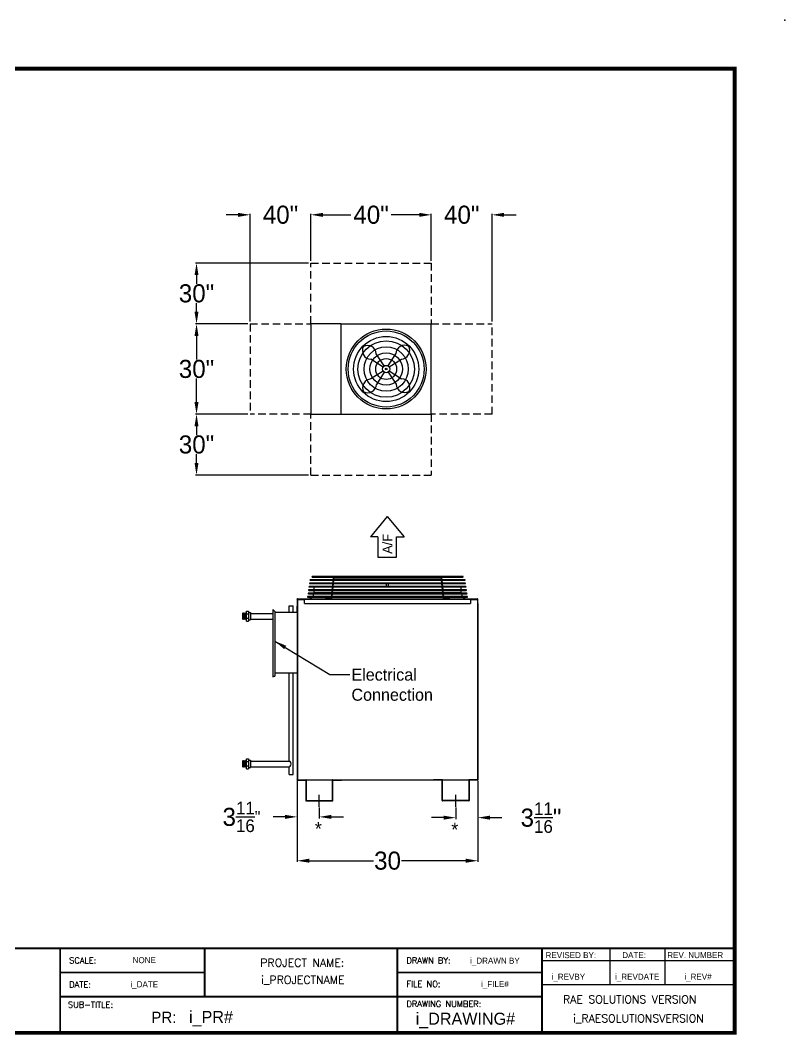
# Model space of a CAD drawing. Extents: x -12 to 264, y -8 to 168.
# Drawn here: x 137.4 to 264.3, y -0.3 to 168 of the extents above; entities that cross this region are included whole.
import ezdxf
from ezdxf.enums import TextEntityAlignment as Align

# ---------------------------------------------------------------- set-up
doc = ezdxf.new("R2010")
doc.units = 0
doc.header["$MEASUREMENT"] = 0
doc.linetypes.add('HIDDEN', pattern=[0.375, 0.25, -0.125])
doc.layers.get('0').update_dxf_attribs({"linetype": 'CONTINUOUS'})
doc.layers.get('Defpoints').update_dxf_attribs({"linetype": 'CONTINUOUS'})
doc.styles.add('SIMPLEX', font='SIMPLEX')
doc.dimstyles.get("Standard").update_dxf_attribs({"dimtxt": 3, "dimasz": 2, "dimexe": 0.18, "dimexo": 0.375, "dimgap": 0.09, "dimtad": 0, "dimtih": 1, "dimtoh": 1, "dimdec": 3, "dimzin": 0, "dimdsep": 46, "dimlunit": 5, "dimtxsty": 'STANDARD', "dimcen": 0.09, "dimadec": 0, "dimazin": 0, "dimtfac": 1, "dimtdec": 3, "dimtofl": 0, "dimtmove": 0, "dimatfit": 3, "dimfxl": 1, "dimfrac": 1, "dimtolj": 1, "dimtzin": 0, "dimarcsym": 0})

# ---------------------------------------------------------------- blocks, each defined once
blk = doc.blocks.new('*D16')
at = {"color": 0, "lineweight": -2, "ltscale": 5}
for p, q in [((185.63, 128.11), (185.63, 135.92)), ((187.63, 135.74), (192.29, 135.74)), ((203.63, 135.74), (198.97, 135.74)), ((205.63, 128.11), (205.63, 135.92))]:
    blk.add_line(p, q, dxfattribs=at)
at = {"color": 0, "ltscale": 5}
for points in [[(187.63, 136.07), (187.63, 135.4), (185.63, 135.74)], [(203.63, 136.07), (203.63, 135.4), (205.63, 135.74)]]:
    blk.add_solid(points, dxfattribs=at)
at = {"layer": 'Defpoints', "color": 0, "ltscale": 5}
for p in [(205.63, 135.74), (185.63, 127.74), (205.63, 127.74)]:
    blk.add_point(p, dxfattribs=at)
at = {"color": 0, "ltscale": 5, "insert": (195.63, 135.74), "char_height": 3, "attachment_point": 5}
blk.add_mtext('\\A1;40"', dxfattribs=at)
blk = doc.blocks.new('*D17')
at = {"color": 0, "lineweight": -2, "ltscale": 5}
for p, q in [((185.26, 127.74), (166.46, 127.74)), ((166.64, 125.74), (166.64, 124.28)), ((166.64, 119.65), (166.64, 121.1)), ((175.17, 117.65), (166.46, 117.65))]:
    blk.add_line(p, q, dxfattribs=at)
at = {"color": 0, "ltscale": 5}
for points in [[(166.31, 125.74), (166.97, 125.74), (166.64, 127.74)], [(166.31, 119.65), (166.97, 119.65), (166.64, 117.65)]]:
    blk.add_solid(points, dxfattribs=at)
at = {"layer": 'Defpoints', "color": 0, "ltscale": 5}
for p in [(166.64, 127.74), (185.63, 127.74), (175.54, 117.65)]:
    blk.add_point(p, dxfattribs=at)
at = {"color": 0, "ltscale": 5, "insert": (166.64, 122.69), "char_height": 3, "attachment_point": 5}
blk.add_mtext('\\A1;30"', dxfattribs=at)
blk = doc.blocks.new('*D18')
at = {"color": 0, "lineweight": -2, "ltscale": 5}
for p, q in [((173.54, 135.74), (171.54, 135.74)), ((175.54, 118.03), (175.54, 135.92)), ((185.63, 128.11), (185.63, 135.92)), ((187.63, 135.74), (189.63, 135.74))]:
    blk.add_line(p, q, dxfattribs=at)
at = {"color": 0, "ltscale": 5}
for points in [[(173.54, 136.07), (173.54, 135.4), (175.54, 135.74)], [(187.63, 136.07), (187.63, 135.4), (185.63, 135.74)]]:
    blk.add_solid(points, dxfattribs=at)
at = {"layer": 'Defpoints', "color": 0, "ltscale": 5}
for p in [(175.54, 135.74), (185.63, 127.74), (175.54, 117.65)]:
    blk.add_point(p, dxfattribs=at)
at = {"color": 0, "ltscale": 5, "insert": (180.59, 135.74), "char_height": 3, "attachment_point": 5}
blk.add_mtext('\\A1;40"', dxfattribs=at)
blk = doc.blocks.new('*D19')
at = {"color": 0, "lineweight": -2, "ltscale": 5}
for p, q in [((203.63, 135.74), (201.63, 135.74)), ((205.63, 128.11), (205.63, 135.92)), ((215.72, 118.03), (215.72, 135.92)), ((217.72, 135.74), (219.72, 135.74))]:
    blk.add_line(p, q, dxfattribs=at)
at = {"color": 0, "ltscale": 5}
for points in [[(203.63, 136.07), (203.63, 135.4), (205.63, 135.74)], [(217.72, 136.07), (217.72, 135.4), (215.72, 135.74)]]:
    blk.add_solid(points, dxfattribs=at)
at = {"layer": 'Defpoints', "color": 0, "ltscale": 5}
for p in [(215.72, 135.74), (205.63, 127.74), (215.72, 117.65)]:
    blk.add_point(p, dxfattribs=at)
at = {"color": 0, "ltscale": 5, "insert": (210.68, 135.74), "char_height": 3, "attachment_point": 5}
blk.add_mtext('\\A1;40"', dxfattribs=at)
blk = doc.blocks.new('*D20')
at = {"color": 0, "lineweight": -2, "ltscale": 5}
for p, q in [((175.17, 102.65), (166.46, 102.65)), ((166.64, 100.65), (166.64, 99.2)), ((166.64, 94.56), (166.64, 96.02)), ((185.26, 92.56), (166.46, 92.56))]:
    blk.add_line(p, q, dxfattribs=at)
at = {"color": 0, "ltscale": 5}
for points in [[(166.31, 100.65), (166.97, 100.65), (166.64, 102.65)], [(166.31, 94.56), (166.97, 94.56), (166.64, 92.56)]]:
    blk.add_solid(points, dxfattribs=at)
at = {"layer": 'Defpoints', "color": 0, "ltscale": 5}
for p in [(175.54, 102.65), (166.64, 92.56), (185.63, 92.56)]:
    blk.add_point(p, dxfattribs=at)
at = {"color": 0, "ltscale": 5, "insert": (166.64, 97.61), "char_height": 3, "attachment_point": 5}
blk.add_mtext('\\A1;30"', dxfattribs=at)
blk = doc.blocks.new('*D21')
at = {"color": 0, "lineweight": -2, "ltscale": 5}
for p, q in [((175.17, 117.65), (166.46, 117.65)), ((166.64, 115.65), (166.64, 111.74)), ((166.64, 104.65), (166.64, 108.56)), ((175.17, 102.65), (166.46, 102.65))]:
    blk.add_line(p, q, dxfattribs=at)
at = {"color": 0, "ltscale": 5}
for points in [[(166.31, 115.65), (166.97, 115.65), (166.64, 117.65)], [(166.31, 104.65), (166.97, 104.65), (166.64, 102.65)]]:
    blk.add_solid(points, dxfattribs=at)
at = {"layer": 'Defpoints', "color": 0, "ltscale": 5}
for p in [(175.54, 117.65), (166.64, 102.65), (175.54, 102.65)]:
    blk.add_point(p, dxfattribs=at)
at = {"color": 0, "ltscale": 5, "insert": (166.64, 110.15), "char_height": 3, "attachment_point": 5}
blk.add_mtext('\\A1;30"', dxfattribs=at)
blk = doc.blocks.new('2-125ADP')
for p, q in [((-0.299, -0.75), (-0.299, 0)), ((-0.299, 0), (2.424, 0)), ((2.424, -0.75), (2.424, 0)), ((-0.799, -1.5), (-0.799, -0.75)), ((-0.799, -0.75), (2.924, -0.75)), ((2.924, -1.5), (-0.799, -1.5)), ((-0.2365, -1.625), (-0.2365, -1.5)), ((2.2365, -1.75), (-0.2365, -1.625)), ((-0.1115, -1.75), (-0.2365, -1.625)), ((-0.2365, -1.875), (-0.1115, -1.75)), ((2.2365, -2), (-0.2365, -1.875)), ((-0.1115, -2), (-0.2365, -1.875)), ((-0.2365, -2.125), (-0.1115, -2)), ((2.2365, -2.25), (-0.2365, -2.125)), ((-0.1115, -2.25), (-0.2365, -2.125)), ((-0.2365, -2.375), (-0.1115, -2.25)), ((2.2365, -2.5), (-0.2365, -2.375)), ((-0.1115, -2.5), (-0.2365, -2.375)), ((-0.2365, -2.625), (-0.1115, -2.5)), ((2.2365, -2.75), (-0.2365, -2.625)), ((-0.1115, -2.75), (-0.2365, -2.625)), ((-0.174, -2.8125), (-0.1115, -2.75)), ((-0.1115, -2.875), (-0.174, -2.8125)), ((2.3615, -1.625), (-0.1115, -1.5)), ((2.3615, -1.875), (-0.1115, -1.75)), ((2.3615, -2.125), (-0.1115, -2)), ((2.3615, -2.125), (-0.1115, -2)), ((2.3615, -2.375), (-0.1115, -2.25)), ((2.3615, -2.625), (-0.1115, -2.5)), ((2.2425, -2.869), (-0.1115, -2.75)), ((0, -2.875), (-0.1115, -2.875)), ((2.125, -2.875), (0, -2.875)), ((0.2365, -0.75), (0.2365, -1.5)), ((1.8885, -0.75), (1.8885, -1.5)), ((2.125, -2.875), (2.2365, -2.875)), ((2.2365, -1.75), (2.3615, -1.625)), ((2.3615, -1.875), (2.2365, -1.75)), ((2.2365, -2), (2.3615, -1.875)), ((2.3615, -2.125), (2.2365, -2)), ((2.2365, -2.25), (2.3615, -2.125)), ((2.3615, -2.375), (2.2365, -2.25)), ((2.2365, -2.5), (2.3615, -2.375)), ((2.3615, -2.625), (2.2365, -2.5)), ((2.2365, -2.75), (2.3615, -2.625)), ((2.299, -2.8125), (2.2365, -2.75)), ((2.2365, -2.875), (2.299, -2.8125)), ((2.3615, -1.625), (2.3615, -1.5)), ((2.924, -1.5), (2.924, -0.75))]:
    blk.add_line(p, q)
blk = doc.blocks.new('*D23')
at = {"color": 0, "lineweight": -2}
for p, q in [((183.36, 41.54), (183.36, 28.37)), ((213.36, 41.54), (213.36, 28.37)), ((185.36, 28.55), (196.02, 28.55)), ((211.36, 28.55), (200.7, 28.55))]:
    blk.add_line(p, q, dxfattribs=at)
at = {"color": 0}
for points in [[(185.36, 28.89), (185.36, 28.22), (183.36, 28.55)], [(211.36, 28.89), (211.36, 28.22), (213.36, 28.55)]]:
    blk.add_solid(points, dxfattribs=at)
at = {"layer": 'Defpoints', "color": 0}
for p in [(183.36, 41.91), (213.36, 41.91), (213.36, 28.55)]:
    blk.add_point(p, dxfattribs=at)
at = {"color": 0, "insert": (198.36, 28.55), "char_height": 3, "attachment_point": 5}
blk.add_mtext('\\A1;30', dxfattribs=at)

msp = doc.modelspace()

# ---------------------------------------------------------------- linework, layer by layer
at = {"linetype": 'HIDDEN', "ltscale": 5}
for p, q in [((185.6313, 127.7392), (205.6313, 127.7392)), ((185.6313, 117.6507), (185.6313, 127.7392)), ((205.6313, 127.7392), (205.6313, 117.6507)), ((175.5427, 117.6507), (175.5427, 102.6507)), ((175.5427, 117.6507), (185.6313, 117.6507)), ((205.6313, 117.6507), (215.7199, 117.6507)), ((215.7199, 102.6507), (215.7199, 117.6507)), ((185.6313, 102.6507), (175.5427, 102.6507)), ((185.6313, 92.5621), (185.6313, 102.6507)), ((205.6313, 102.6507), (205.6313, 92.5621)), ((215.7199, 102.6507), (205.6313, 102.6507)), ((185.6313, 92.5621), (205.6313, 92.5621))]:
    msp.add_line(p, q, dxfattribs=at)
at = {"ltscale": 5}
for p, q in [((185.6313, 117.6507), (185.6313, 102.6507)), ((190.6313, 117.6507), (185.6313, 117.6507)), ((190.6313, 117.6507), (190.6313, 102.6507)), ((190.6313, 117.6507), (205.6313, 117.6507)), ((205.6313, 102.6507), (205.6313, 117.6507)), ((185.6313, 102.6507), (205.6313, 102.6507)), ((198.3108, 85.6763), (195.5045, 82.3086)), ((198.3108, 85.6763), (201.1172, 82.3086)), ((196.7674, 82.3086), (195.5045, 82.3086)), ((196.7674, 82.3086), (196.7674, 78.9409)), ((199.8543, 82.3086), (201.1172, 82.3086)), ((199.8543, 78.9409), (199.8543, 82.3086)), ((196.7674, 78.9409), (199.8543, 78.9409)), ((211.3488, 74.0794), (185.3684, 74.0794)), ((211.2697, 74.6363), (185.4476, 74.6363)), ((185.4476, 74.5363), (211.2697, 74.5363)), ((211.1906, 75.1932), (185.5267, 75.1932)), ((185.5267, 75.0932), (211.1906, 75.0932)), ((210.8586, 75.7338), (185.8586, 75.7338)), ((185.8586, 75.6338), (210.8586, 75.6338)), ((189.2412, 74.5363), (189.1953, 74.0794)), ((189.2971, 75.0932), (189.2512, 74.6363)), ((189.3241, 75.3613), (189.3072, 75.1932)), ((189.3239, 74.0794), (189.3698, 74.5363)), ((189.3799, 74.6363), (189.4258, 75.0932)), ((189.4358, 75.1932), (189.4514, 75.3486)), ((189.5628, 75.5058), (198.3191, 75.5058)), ((189.5628, 75.5058), (189.5638, 75.5058)), ((198.1086, 74.5363), (198.1086, 74.0794)), ((198.1877, 74.0794), (198.1877, 74.5363)), ((198.3586, 75.6338), (198.3586, 75.5198)), ((198.3982, 75.5058), (207.1545, 75.5058)), ((198.5296, 74.0794), (198.5296, 74.5363)), ((198.541, 74.0794), (198.541, 74.5363)), ((207.1536, 75.5058), (207.1545, 75.5058)), ((207.2659, 75.3486), (207.2815, 75.1932)), ((207.2915, 75.0932), (207.3374, 74.6363)), ((207.3475, 74.5363), (207.3933, 74.0794)), ((207.4101, 75.1932), (207.3932, 75.3613)), ((207.4661, 74.6363), (207.4202, 75.0932)), ((207.522, 74.0794), (207.4761, 74.5363)), ((211.6, 72.4248), (185.1173, 72.4248)), ((211.5071, 72.9656), (185.2102, 72.9656)), ((185.2102, 72.8656), (211.5071, 72.8656)), ((211.428, 73.5225), (185.2893, 73.5225)), ((185.2893, 73.4225), (211.428, 73.4225)), ((185.3684, 73.9794), (211.3488, 73.9794)), ((186.1086, 72.9873), (186.1084, 72.9656)), ((186.1086, 73.9395), (186.1086, 73.5225)), ((189.1813, 73.9395), (186.1086, 73.9395)), ((186.1086, 73.4225), (186.1086, 72.9873)), ((189.0856, 72.9873), (186.1086, 72.9873)), ((189.0734, 72.8656), (189.0291, 72.4248)), ((189.1293, 73.4225), (189.0834, 72.9656)), ((189.1853, 73.9794), (189.1394, 73.5225)), ((189.1578, 72.4248), (189.202, 72.8656)), ((189.2121, 72.9656), (189.258, 73.4225)), ((198.3586, 72.9873), (189.2143, 72.9873)), ((189.268, 73.5225), (189.3139, 73.9794)), ((198.3586, 73.9395), (189.3099, 73.9395)), ((198.1086, 73.9794), (198.1086, 73.9395)), ((198.1877, 73.9395), (198.1877, 73.9794)), ((207.4074, 73.9395), (198.3586, 73.9395)), ((207.503, 72.9873), (198.3586, 72.9873)), ((198.5296, 73.9395), (198.5296, 73.9794)), ((198.541, 73.9395), (198.541, 73.9794)), ((207.4034, 73.9794), (207.4493, 73.5225)), ((207.4593, 73.4225), (207.5052, 72.9656)), ((207.5153, 72.8656), (207.5595, 72.4248)), ((207.5779, 73.5225), (207.532, 73.9794)), ((210.6086, 73.9395), (207.536, 73.9395)), ((207.6339, 72.9656), (207.588, 73.4225)), ((210.6086, 72.9873), (207.6317, 72.9873)), ((207.6882, 72.4248), (207.6439, 72.8656)), ((210.6086, 73.5225), (210.6086, 73.9395)), ((210.6086, 72.9873), (210.6086, 73.4225)), ((210.6089, 72.9656), (210.6086, 72.9873)), ((182.0461, 70.8783), (182.6711, 70.8783)), ((182.0461, 69.7221), (182.0461, 70.8783)), ((182.6711, 69.7221), (182.6711, 70.8783)), ((183.3586, 71.9385), (183.3586, 71.9873)), ((183.4074, 71.9873), (183.3586, 71.9873)), ((183.3586, 71.9385), (183.3586, 71.2373)), ((183.4064, 71.9385), (183.3586, 71.9385)), ((183.3586, 71.2373), (183.3976, 71.2373)), ((183.3586, 71.2373), (183.3586, 41.9883)), ((183.3586, 69.7221), (183.3586, 70.7758)), ((183.3976, 71.8907), (183.4074, 71.8907)), ((183.4064, 71.9385), (183.4064, 71.8907)), ((183.4074, 71.9873), (183.4074, 71.9385)), ((183.4074, 71.9873), (213.3098, 71.9873)), ((183.4074, 71.9385), (184.5774, 71.9385)), ((183.4074, 71.8917), (183.4074, 71.9385)), ((183.4074, 71.8907), (183.4074, 41.9883)), ((183.4074, 71.8907), (184.5774, 71.8907)), ((184.5774, 71.9385), (212.1399, 71.9385)), ((184.5774, 71.2373), (184.5774, 71.9385)), ((184.5774, 71.2373), (212.1399, 71.2373)), ((185.1173, 72.2968), (211.6, 72.2968)), ((188.6215, 72.1123), (188.12, 72.1123)), ((188.9023, 72.1138), (188.5917, 72.1138)), ((189.0163, 72.2968), (189.0137, 72.271)), ((189.141, 72.2582), (189.1449, 72.2968)), ((207.5724, 72.2968), (207.5763, 72.2582)), ((207.7036, 72.271), (207.701, 72.2968)), ((208.1256, 72.1138), (207.815, 72.1138)), ((208.5973, 72.1123), (208.0958, 72.1123)), ((212.1399, 71.9385), (213.3098, 71.9385)), ((212.1399, 71.9385), (212.1399, 71.2373)), ((212.1399, 71.8907), (213.3098, 71.8907)), ((213.3586, 71.9873), (213.3098, 71.9873)), ((213.3098, 71.9385), (213.3098, 71.9873)), ((213.3098, 71.8917), (213.3098, 71.9385)), ((213.3098, 71.8907), (213.3098, 41.9883)), ((213.3098, 71.8907), (213.3197, 71.8907)), ((213.3108, 71.9385), (213.3586, 71.9385)), ((213.3108, 71.8907), (213.3108, 71.9385)), ((213.3586, 71.2373), (213.3197, 71.2373)), ((213.3586, 71.9385), (213.3586, 71.9873)), ((213.3586, 71.2373), (213.3586, 71.9385)), ((213.3586, 71.2373), (213.3586, 41.9883)), ((175.627, 69.5995), (179.2961, 69.5995)), ((179.2961, 70.2373), (179.2961, 59.1748)), ((179.2961, 70.2373), (179.6276, 69.9058)), ((179.6276, 69.9058), (179.6276, 59.1748)), ((183.3586, 69.7221), (179.6276, 69.7221)), ((175.627, 68.662), (179.2961, 68.662)), ((179.2961, 59.1748), (179.6276, 59.1748)), ((179.3274, 59.1748), (179.3274, 59.0658)), ((179.3274, 59.0658), (179.3586, 59.0658)), ((179.3586, 59.1748), (179.3586, 59.0658)), ((183.3274, 59.6908), (179.6276, 59.6908)), ((182.0461, 45.0947), (182.0461, 59.6908)), ((182.6711, 42.8783), (182.6711, 59.6908)), ((175.627, 45.0947), (182.0461, 45.0947)), ((175.627, 44.1572), (182.0461, 44.1572)), ((182.0461, 42.8783), (182.0461, 44.1572)), ((182.0461, 42.8783), (182.6711, 42.8783)), ((183.3586, 41.9873), (183.3586, 41.9883)), ((183.3586, 41.9883), (183.4074, 41.9883)), ((183.3586, 41.9126), (183.3586, 41.9873)), ((183.3586, 41.9873), (184.7829, 41.9873)), ((183.3586, 41.9126), (184.7829, 41.9126)), ((183.3586, 41.7876), (183.3586, 35.5808)), ((183.4074, 41.9883), (213.3098, 41.9883)), ((184.7829, 41.9126), (184.7829, 41.9873)), ((184.8586, 41.9116), (184.7839, 41.9116)), ((184.7839, 41.9116), (184.7839, 38.563)), ((189.2146, 41.9395), (184.8533, 41.9395)), ((184.8586, 41.9116), (184.8586, 38.563)), ((189.2092, 38.563), (189.2092, 41.9116)), ((189.2839, 41.9116), (189.2092, 41.9116)), ((189.2839, 38.563), (189.2839, 41.9116)), ((189.2849, 41.9873), (189.2849, 41.9126)), ((189.2849, 41.9873), (190.7092, 41.9873)), ((189.2849, 41.9126), (190.7092, 41.9126)), ((190.7092, 41.9873), (190.7092, 41.9126)), ((206.008, 41.9395), (190.7092, 41.9395)), ((206.008, 41.9873), (206.008, 41.9126)), ((207.4323, 41.9873), (206.008, 41.9873)), ((207.4323, 41.9126), (206.008, 41.9126)), ((207.4323, 41.9126), (207.4323, 41.9873)), ((207.508, 41.9116), (207.4333, 41.9116)), ((207.4333, 38.563), (207.4333, 41.9116)), ((211.864, 41.9395), (207.5027, 41.9395)), ((207.508, 38.563), (207.508, 41.9116)), ((211.9333, 41.9116), (211.8586, 41.9116)), ((211.8586, 41.9116), (211.8586, 38.563)), ((211.9333, 41.9116), (211.9333, 38.563)), ((211.9343, 41.9873), (211.9343, 41.9126)), ((213.3586, 41.9873), (211.9343, 41.9873)), ((213.3586, 41.9126), (211.9343, 41.9126)), ((213.3098, 41.9883), (213.3586, 41.9883)), ((213.3586, 41.9873), (213.3586, 41.9883)), ((213.3586, 41.9126), (213.3586, 41.9873)), ((213.3586, 41.7876), (213.3586, 35.4502)), ((187.0339, 37.4873), (187.0339, 39.4873)), ((209.6833, 37.4873), (209.6833, 39.4873)), ((184.7839, 38.563), (184.8586, 38.563)), ((184.8596, 38.562), (184.8596, 38.4873)), ((184.8596, 38.562), (189.2082, 38.562)), ((184.8596, 38.4873), (189.2082, 38.4873)), ((187.0339, 37.3623), (187.0339, 35.5808)), ((189.2082, 38.4873), (189.2082, 38.562)), ((189.2092, 38.563), (189.2839, 38.563)), ((207.4333, 38.563), (207.508, 38.563)), ((207.509, 38.562), (207.509, 38.4873)), ((211.8576, 38.562), (207.509, 38.562)), ((211.8576, 38.4873), (207.509, 38.4873)), ((209.6833, 37.3623), (209.6833, 35.4502)), ((211.8576, 38.4873), (211.8576, 38.562)), ((211.8586, 38.563), (211.9333, 38.563)), ((181.3586, 35.8308), (179.3586, 35.8308)), ((189.0339, 35.8308), (191.0339, 35.8308)), ((207.6833, 35.7002), (205.6833, 35.7002)), ((215.3586, 35.7002), (217.3586, 35.7002))]:
    msp.add_line(p, q, dxfattribs=at)
for p, q in [((197.616, 110.478), (195.5847, 111.7681)), ((197.7964, 110.6611), (196.4765, 112.6732)), ((198.4586, 110.666), (199.7487, 112.6973)), ((198.6417, 110.4855), (200.6538, 111.8054)), ((197.6208, 109.8158), (195.6088, 108.4959)), ((197.804, 109.6353), (196.5139, 107.604)), ((198.4661, 109.6402), (199.7861, 107.6281)), ((198.6466, 109.8234), (200.6779, 108.5332)), ((144, 14), (224, 14)), ((144, 0), (144, 14)), ((168, 14), (168, 6)), ((200, 14), (200, 6)), ((224, 14), (224, 0)), ((224, 14), (256, 14)), ((224, 14), (224, 12)), ((235.2909, 14), (235.2909, 8)), ((244.384, 14), (244.384, 8)), ((224, 12), (256, 12)), ((168, 10), (144, 10)), ((200, 10), (224, 10)), ((200, 6), (200, 10)), ((224, 8), (256, 8)), ((224, 6), (144, 6)), ((200, 6), (200, 0))]:
    msp.add_line(p, q)
for points, const_width in [([(0, 0), (256, 0), (256, 160), (0, 160), (0, 0)], 0.64), ([(256, 14), (64, 14), (64, 0)], 0.32), ([(144, 14), (144, 0)], 0.32), ([(168, 14), (168, 6)], 0.32), ([(200, 14), (200, 0)], 0.32), ([(224, 0), (224, 14), (256, 14)], 0.32), ([(168, 10), (144, 10)], 0.32), ([(224, 10), (200, 10), (200, 0)], 0.32), ([(224, 6), (144, 6)], 0.32)]:
    msp.add_lwpolyline(points, dxfattribs=dict(const_width=const_width))
at = {"ltscale": 5, "flags": 128}
for points in [[(189.4514, 75.3486), (189.4514, 75.3486), (189.4467, 75.3515), (189.433, 75.3549)], [(189.608, 75.5698), (189.6046, 75.5943), (189.5948, 75.615), (189.5801, 75.6289), (189.5628, 75.6338), (189.5627, 75.6338)], [(207.1545, 75.6338), (207.1372, 75.6289), (207.1225, 75.615), (207.1127, 75.5943), (207.1093, 75.5698), (207.1127, 75.5453), (207.1225, 75.5245), (207.1372, 75.5107), (207.1536, 75.5058)], [(188.6015, 72.1123), (188.5917, 72.1138), (188.582, 72.1123)], [(189.141, 72.2582), (189.141, 72.2583), (189.1363, 72.2612), (189.1226, 72.2646)], [(207.815, 72.1138), (207.7976, 72.1089), (207.783, 72.095), (207.7732, 72.0743), (207.7697, 72.0498), (207.7732, 72.0253), (207.783, 72.0045), (207.7976, 71.9907), (207.8052, 71.9873)], [(208.1353, 72.1123), (208.1256, 72.1138), (208.1158, 72.1123)]]:
    msp.add_lwpolyline(points, dxfattribs=at)
for radius in [6.625, 6.3095, 5.4059, 4.6855, 3.6757, 2.6927, 1.7383, 0.6105, 0.1205]:
    msp.add_circle((198.1313, 110.1507), radius)
for centre, start, end in [((195.6184, 113.209), 152.144467, 268.658826), ((195.0362, 112.6182), 2.185287, 118.699646), ((201.1897, 112.6636), 62.144467, 178.658826), ((200.5988, 113.2457), 272.185287, 28.699646), ((195.6637, 107.0556), 92.185287, 208.699646), ((200.6442, 107.0923), 332.144467, 88.658826), ((195.0729, 107.6378), 242.144467, 358.658826), ((201.2264, 107.6831), 182.185287, 298.699646)]:
    msp.add_arc(centre, 1.4413, start, end)
at = {"ltscale": 5}
for centre, radius, start, end in [((185.3684, 74.0294), 0.05, 90, 270), ((185.4476, 74.5863), 0.05, 90, 270), ((185.5267, 75.1432), 0.05, 90, 270), ((185.8586, 75.6838), 0.05, 90, 270), ((189.362, 75.0769), 0.287, 75.680371, 97.600672), ((189.551, 75.5619), 0.0575, 282.808478, 7.869863), ((207.3509, 75.1419), 0.2235, 79.095241, 112.375487), ((210.8586, 75.6838), 0.05, 270, 90), ((211.1906, 75.1432), 0.05, 270, 90), ((211.2697, 74.5863), 0.05, 270, 90), ((211.3488, 74.0294), 0.05, 270, 90), ((185.1173, 72.3608), 0.064, 90, 270), ((185.2102, 72.9156), 0.05, 90, 270), ((185.2893, 73.4725), 0.05, 90, 270), ((185.1086, 72.9873), 1, 325.771134, 353.007946), ((211.6086, 72.9873), 1, 186.992054, 214.228866), ((211.428, 73.4725), 0.05, 270, 90), ((211.5071, 72.9156), 0.05, 270, 90), ((211.6, 72.3608), 0.064, 270, 90), ((183.4074, 71.9385), 0.0488, 90, 179.999982), ((183.4074, 71.9385), 0.001, 90, 180), ((185.1086, 72.9873), 1, 270, 316.330299), ((188.12, 72.0498), 0.0625, 90, 270), ((188.6215, 72.0498), 0.0625, 270, 90), ((188.891, 72.0578), 0.0571, 351.950537, 78.578457), ((188.8868, 72.043), 0.0612, 294.42417, 6.362715), ((189.0515, 71.9856), 0.288, 75.706204, 97.547562), ((207.6615, 72.051), 0.224, 79.152964, 112.349487), ((208.0958, 72.0498), 0.0625, 90, 270), ((208.5973, 72.0498), 0.0625, 270, 90), ((211.6086, 72.9873), 1, 223.669701, 270), ((213.3098, 71.9385), 0.0488, 0.000012, 90), ((213.3098, 71.9385), 0.001, 360, 90), ((184.7829, 41.9116), 0.0757, 0, 90), ((184.7829, 41.9116), 0.001, 0, 90), ((189.2849, 41.9116), 0.0757, 90, 180), ((189.2849, 41.9116), 0.001, 90, 180), ((207.4323, 41.9116), 0.0757, 0, 90), ((207.4323, 41.9116), 0.001, 0, 90), ((211.9343, 41.9116), 0.0757, 90, 180), ((211.9343, 41.9116), 0.001, 90, 180), ((184.8596, 38.563), 0.0757, 180, 270), ((184.8596, 38.563), 0.001, 180, 270), ((189.2082, 38.563), 0.0757, 270, 0), ((189.2082, 38.563), 0.001, 270, 0), ((207.509, 38.563), 0.0757, 180, 270), ((207.509, 38.563), 0.001, 180, 270), ((211.8576, 38.563), 0.001, 270, 0), ((211.8576, 38.563), 0.0757, 270, 0)]:
    msp.add_arc(centre, radius, start, end, dxfattribs=at)
msp.add_ellipse((182.0461, 44.6259), major_axis=(0, 0.4687), ratio=0.66666667, start_param=3.14159265, end_param=6.28318531, dxfattribs=at)
for points, knots in [([(189.5628, 75.6338), (189.5524, 75.6333), (189.5259, 75.632), (189.4846, 75.6191), (189.4413, 75.594), (189.403, 75.5585), (189.3706, 75.5136), (189.3455, 75.4607), (189.3302, 75.4088), (189.3258, 75.3748), (189.3241, 75.3613)], [0, 0, 0, 0, 0.08517455, 0.21706195, 0.3493036, 0.48421163, 0.62265999, 0.76395666, 0.90677154, 1, 1, 1, 1]), ([(189.4514, 75.3486), (189.4524, 75.3563), (189.4553, 75.3796), (189.4657, 75.416), (189.4839, 75.453), (189.5062, 75.4808), (189.5298, 75.4983), (189.5484, 75.505), (189.5591, 75.5056), (189.5628, 75.5058)], [0, 0, 0, 0, 0.083498097, 0.24954801, 0.414385991, 0.578050848, 0.742393173, 0.912724345, 1, 1, 1, 1]), ([(198.3191, 75.5063), (198.3205, 75.5061), (198.3251, 75.5058), (198.3358, 75.5088), (198.3478, 75.5138), (198.3555, 75.518), (198.3586, 75.5198)], [0, 0, 0, 0, 0.13642658, 0.44203299, 0.76768511, 1, 1, 1, 1]), ([(198.3586, 75.5198), (198.3589, 75.5196), (198.365, 75.5162), (198.3759, 75.5108), (198.3896, 75.5062), (198.3958, 75.5062), (198.3982, 75.5062)], [0, 0, 0, 0, 0.02160494, 0.44361304, 0.78087033, 1, 1, 1, 1]), ([(207.3932, 75.3613), (207.3918, 75.3727), (207.3878, 75.4048), (207.3737, 75.4559), (207.3484, 75.511), (207.3145, 75.5586), (207.2732, 75.5965), (207.2263, 75.6222), (207.1856, 75.6327), (207.1616, 75.6335), (207.1545, 75.6338)], [0, 0, 0, 0, 0.07870918, 0.22303823, 0.36843517, 0.51460208, 0.66027809, 0.80330629, 0.94184392, 1, 1, 1, 1]), ([(207.1545, 75.5058), (207.1579, 75.5056), (207.1685, 75.5051), (207.1869, 75.4987), (207.211, 75.481), (207.2337, 75.4526), (207.2522, 75.4144), (207.2622, 75.3782), (207.265, 75.3556), (207.2659, 75.3486)], [0, 0, 0, 0, 0.080402407, 0.256154047, 0.417422003, 0.590075272, 0.757827794, 0.924796927, 1, 1, 1, 1]), ([(183.4074, 71.8907), (183.4075, 71.8971), (183.4077, 71.9099), (183.4079, 71.926), (183.4082, 71.9373), (183.4084, 71.9388), (183.4084, 71.9395)], [0, 0, 0, 0, 0.24999143, 0.49999885, 0.74999346, 1, 1, 1, 1]), ([(189.0137, 72.271), (189.0127, 72.2632), (189.0098, 72.2399), (188.9994, 72.2036), (188.9812, 72.1666), (188.9589, 72.1387), (188.9353, 72.1213), (188.9167, 72.1146), (188.906, 72.114), (188.9023, 72.1138)], [0, 0, 0, 0, 0.08349789, 0.24954674, 0.4143915, 0.5780511, 0.74239202, 0.91272456, 1, 1, 1, 1]), ([(188.9205, 71.9873), (188.9248, 71.9876), (188.9451, 71.9889), (188.9805, 72.0007), (189.0238, 72.0255), (189.0621, 72.0611), (189.0945, 72.106), (189.1196, 72.1589), (189.1349, 72.2108), (189.1393, 72.2448), (189.141, 72.2582)], [0, 0, 0, 0, 0.03705727, 0.17588162, 0.31507886, 0.4570818, 0.60281279, 0.75154085, 0.90186813, 1, 1, 1, 1]), ([(207.5763, 72.2582), (207.5777, 72.2469), (207.5817, 72.2147), (207.5958, 72.1637), (207.621, 72.1086), (207.655, 72.0609), (207.6963, 72.0233), (207.7428, 71.9969), (207.7763, 71.9904), (207.7925, 71.9873)], [0, 0, 0, 0, 0.08387798, 0.23768506, 0.39263026, 0.54839572, 0.70363753, 0.8560594, 1, 1, 1, 1]), ([(207.815, 72.1138), (207.8116, 72.114), (207.8009, 72.1145), (207.7826, 72.1209), (207.7585, 72.1386), (207.7358, 72.167), (207.7173, 72.2052), (207.7073, 72.2414), (207.7045, 72.264), (207.7036, 72.271)], [0, 0, 0, 0, 0.08040144, 0.2561539, 0.41742073, 0.59007619, 0.75782781, 0.92479733, 1, 1, 1, 1]), ([(213.3088, 71.9395), (213.3089, 71.9388), (213.3091, 71.9373), (213.3093, 71.926), (213.3096, 71.9099), (213.3098, 71.8971), (213.3098, 71.8907)], [0, 0, 0, 0, 0.25000654, 0.50000115, 0.75000857, 1, 1, 1, 1])]:
    msp.add_open_spline(points, degree=3, knots=knots, dxfattribs=at)
for p in [(264.3175, 168.0215), (224, 0)]:
    msp.add_point(p)
for points in [[(181.3586, 36.1641), (181.3586, 35.4974), (183.3586, 35.8308)], [(189.0339, 36.1641), (189.0339, 35.4974), (187.0339, 35.8308)], [(207.6833, 36.0335), (207.6833, 35.3668), (209.6833, 35.7002)], [(215.3586, 36.0335), (215.3586, 35.3668), (213.3586, 35.7002)]]:
    msp.add_solid(points, dxfattribs=at)

# ---------------------------------------------------------------- block references
at = {"ltscale": 5, "xscale": 0.4411764705000111, "yscale": 0.4411764705000111, "zscale": 0.4411764705000111, "rotation": 270}
for p in [(175.627, 69.5995), (175.627, 45.0947)]:
    msp.add_blockref('2-125ADP', p, dxfattribs=at)

# ---------------------------------------------------------------- texts
at = {"ltscale": 5}
msp.add_text('A/F', height=1.59375, rotation=90, dxfattribs=at).set_placement((199.1419, 79.4727))
at = {"style": 'SIMPLEX'}
for s, height, p in [('SCALE:', 1, (145.5, 11.5)), ('DRAWN BY:', 1, (201.5, 11.5)), ('DATE:', 1, (145.5, 7.5)), ('FILE NO:', 1, (201.5, 7.5967)), ('SUB-TITLE:', 1, (145.2833, 4.1599)), ('DRAWING NUMBER:', 1, (201.5, 4.2813)), ('RAE SOLUTIONS VERSION', 1.328, (227.5059, 4.886))]:
    msp.add_text(s, height=height, dxfattribs=at).set_placement(p)
for s, height, p in [('NONE', 1, (157.9629, 11.5528)), ('i_DRAWN BY', 1, (216.1878, 11.4671)), ('i_DATE', 1, (157.9629, 7.5528)), ('i_FILE#', 1, (216.1878, 7.598)), ('i_REVBY', 1, (228.3822, 8.8022)), ('i_REVDATE', 1, (239.8145, 8.8022)), ('i_REV#', 1, (249.913, 8.8022)), ('i_DRAWING#', 2, (211.2904, 1.3382))]:
    msp.add_text(s, height=height).set_placement(p, align=Align.CENTER)
for s, p in [('PROJECT NAME:', (184.2009, 10.9668)), ('i_PROJECTNAME', (184.3018, 8.1243)), ('i_RAESOLUTIONSVERSION', (240.033, 1.7305))]:
    msp.add_text(s, height=1.328, dxfattribs=at).set_placement(p, align=Align.CENTER)
for s, height, p in [('REVISED BY:', 1, (224.6003, 12.3879)), ('DATE:', 1, (237.3346, 12.3879)), ('REV. NUMBER', 1, (244.8127, 12.3879)), ('i_PR#', 2, (165.4018, 1.631))]:
    msp.add_text(s, height=height).set_placement(p)
msp.add_text('PR:', height=1.875).set_placement((163.3079, 1.631), align=Align.RIGHT)
at = {"ltscale": 5, "char_height": 2}
for s, insert, attachment_point in [('Electrical\\PConnection', (192.3693, 60.4335), 1), ('\\A1;{\\H1.5x;3\\H0.7x;\\S11/16;}"', (174.1086, 35.8308), 5)]:
    msp.add_mtext(s, dxfattribs=dict(at, insert=insert, attachment_point=attachment_point))
at = {"insert": (223.8437, 35.7002), "char_height": 3, "attachment_point": 5}
msp.add_mtext('\\A1;3{\\H0.7x;\\S11/16;}"', dxfattribs=at)
at = {"ltscale": 5, "char_height": 2.25, "width": 3.555801, "attachment_point": 1}
for insert in [(186.2867, 34.9776), (208.9361, 34.847)]:
    msp.add_mtext('*', dxfattribs=dict(at, insert=insert))

# ---------------------------------------------------------------- dimensions: what is measured, and where the dimension line sits
at = {"ltscale": 5}
for base, p1, p2, picture, middle in [((175.5427, 135.7359), (185.6313, 127.7392), (175.5427, 117.6507), '*D18', (180.587, 135.7359)), ((205.6313, 135.7359), (185.6313, 127.7392), (205.6313, 127.7392), '*D16', (195.6313, 135.7359)), ((215.7199, 135.7359), (205.6313, 127.7392), (215.7199, 117.6507), '*D19', (210.6756, 135.7359))]:
    dim = msp.add_linear_dim(base=base, p1=p1, p2=p2, text='40"', dimstyle='Standard', dxfattribs=at)
    dim.commit()
    dim.dimension.update_dxf_attribs({"geometry": picture, "text_midpoint": middle})
for base, p1, p2, picture, middle in [((166.6385, 127.7392), (175.5427, 117.6507), (185.6313, 127.7392), '*D17', (166.6385, 122.695)), ((166.6385, 102.6507), (175.5427, 117.6507), (175.5427, 102.6507), '*D21', (166.6385, 110.1507)), ((166.6385, 92.5621), (175.5427, 102.6507), (185.6313, 92.5621), '*D20', (166.6385, 97.6064))]:
    dim = msp.add_linear_dim(base=base, p1=p1, p2=p2, angle=90, text='30"', dimstyle='Standard', dxfattribs=at)
    dim.commit()
    dim.dimension.update_dxf_attribs({"geometry": picture, "text_midpoint": middle})
dim = msp.add_linear_dim(base=(213.3586, 28.5517), p1=(183.3586, 41.9126), p2=(213.3586, 41.9126), dimstyle='Standard')
dim.commit()
dim.dimension.update_dxf_attribs({"geometry": '*D23', "text_midpoint": (198.3586, 28.5517)})

# ---------------------------------------------------------------- leaders
msp.add_leader([(179.6621, 64.9903), (188.762, 59.4335), (192.1193, 59.4335)], dimstyle='Standard', override={"dimgap": 0.25, "dimtad": 0}, dxfattribs=at)

doc.saveas('drawing.dxf')
